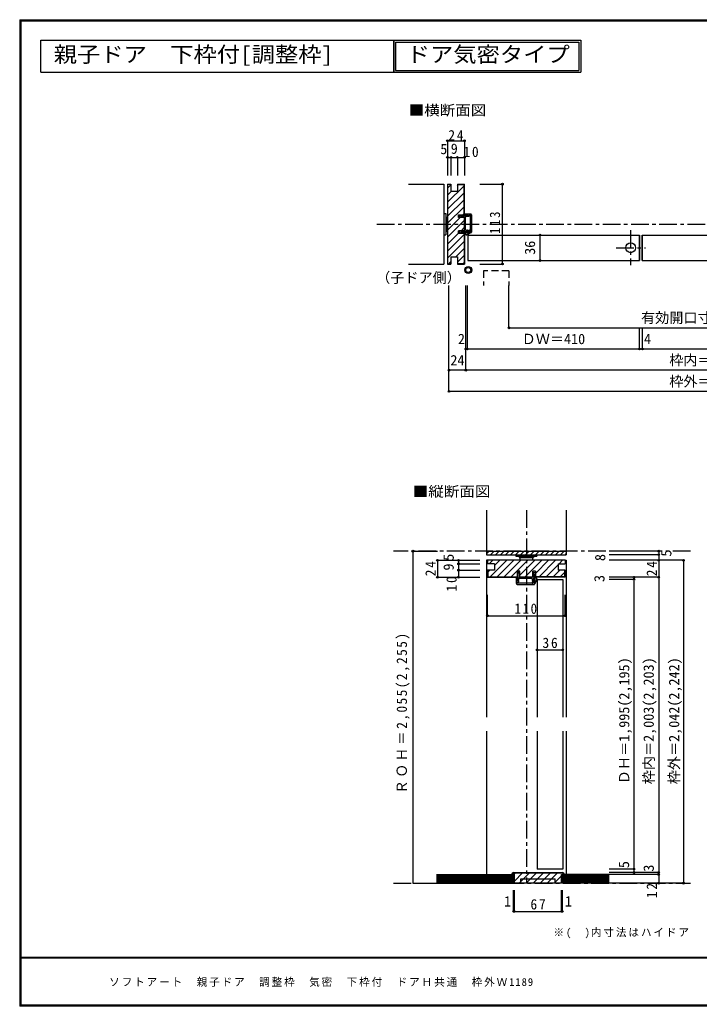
# Model space of a CAD drawing. Units: millimetres at full size, sheet at 1:5. Extents: x -973 to 977, y -718 to 696.
# Drawn here: x -973 to -11, y -701 to 696 of the extents above; entities that cross this region are included whole.
import ezdxf
from ezdxf.enums import TextEntityAlignment as Align

# ---------------------------------------------------------------- set-up
doc = ezdxf.new("R2010")
doc.units = ezdxf.units.MM
doc.header["$LTSCALE"] = 5
doc.header["$PDMODE"] = 32
doc.header["$PDSIZE"] = 2.5
for name, pattern in [('CHAIN1', [8, 5, -1, 1, -1]), ('DASHED1', [1.8, 1.2, -0.6]), ('DASHED2', [3, 2, -1])]:
    doc.linetypes.add(name, pattern=pattern)
for name, color, linetype in [('0-0_補助線', 7, 'Continuous'), ('0-1_通り芯', 4, 'CHAIN1'), ('0-3_仕上げ', 7, 'Continuous'), ('0-4_枠', 3, 'Continuous'), ('0-6_扉', 6, 'Continuous'), ('0-7_金物', 7, 'Continuous'), ('0-8_戸当', 7, 'Continuous'), ('0-A_文字', 3, 'Continuous'), ('0-B_寸法', 7, 'Continuous'), ('0-C_ハッチ', 4, 'Continuous'), ('F-1_枠', 6, 'Continuous'), ('F-A_文字', 7, 'Continuous')]:
    doc.layers.add(name, color=color, linetype=linetype)
doc.styles.add('ＭＳ ゴシック', font='')
doc.styles.get('ＭＳ ゴシック').set_extended_font_data('MS Gothic')

msp = doc.modelspace()

# ---------------------------------------------------------------- linework, layer by layer
at = {"layer": '0-0_補助線'}
for radius in [5, 3.5]:
    msp.add_circle((-338.036, 341.475), radius, dxfattribs=at)
at = {"layer": '0-1_通り芯'}
for p, q in [((-467.5, 406.5), (467.5, 406.5)), ((-255.793, 1.5), (-255.793, -526.5)), ((-23.347, -56.5), (-443.923, -56.5)), ((-443.923, -526.5), (-23.347, -526.5))]:
    msp.add_line(p, q, dxfattribs=at)
at = {"layer": '0-1_通り芯', "color": 7}
for p, q in [((-108.037, 397.796), (-108.037, 348.563)), ((-128.572, 373), (-86.786, 373))]:
    msp.add_line(p, q, dxfattribs=at)
at = {"layer": '0-1_通り芯', "color": 7, "linetype": 'Continuous'}
msp.add_circle((-108.037, 373), 7, dxfattribs=at)
at = {"layer": '0-3_仕上げ'}
for p, q in [((-422.5, 350), (-372.5, 350)), ((-312.293, 1.5), (-312.293, -61.5)), ((-199.293, 1.5), (-199.293, -61.5)), ((-312.293, -56.5), (-199.293, -56.5)), ((-312.293, -61.5), (-199.293, -61.5)), ((-382.963, -516), (-273.793, -516)), ((-138.347, -516), (-204.793, -516)), ((-382.963, -517.5), (-273.793, -517.5)), ((-382.963, -519), (-273.793, -519)), ((-382.963, -520.5), (-273.793, -520.5)), ((-382.963, -522), (-273.793, -522)), ((-382.963, -523.5), (-273.793, -523.5)), ((-382.963, -525), (-273.793, -525)), ((-138.347, -517.5), (-204.793, -517.5)), ((-138.347, -519), (-204.793, -519)), ((-138.347, -520.5), (-204.793, -520.5)), ((-138.347, -522), (-204.793, -522)), ((-138.347, -523.5), (-204.793, -523.5)), ((-138.347, -525), (-204.793, -525))]:
    msp.add_line(p, q, dxfattribs=at)
at = {"layer": '0-3_仕上げ', "color": 2}
for p, q in [((-382.963, -514.5), (-273.793, -514.5)), ((-273.793, -514.5), (-273.793, -526.5)), ((-204.793, -514.5), (-204.793, -526.5)), ((-138.347, -514.5), (-204.793, -514.5)), ((-382.963, -526.5), (-273.793, -526.5)), ((-138.347, -526.5), (-204.793, -526.5))]:
    msp.add_line(p, q, dxfattribs=at)
at = {"layer": '0-3_仕上げ'}
msp.add_lwpolyline([(-422.5, 463), (-372.5, 463), (-372.5, 350)], dxfattribs=at)
at = {"layer": '0-4_枠'}
for p, q in [((-367.5, 463), (-362.5, 463)), ((-367.5, 463), (-367.5, 350)), ((-362.5, 463), (-362.5, 453)), ((-353.5, 463), (-343.5, 463)), ((-353.5, 463), (-353.5, 453)), ((-353.5, 462.5), (-344, 462.5)), ((-344, 419.479), (-344, 462.5)), ((-343.5, 419.479), (-343.5, 463)), ((-362.5, 453), (-353.5, 453)), ((-352, 419.479), (-343.5, 419.479)), ((-352, 415.779), (-352, 419.479)), ((-343.5, 415.779), (-352, 415.779)), ((-343.5, 397.179), (-343.5, 415.779)), ((-343.5, 397.179), (-352, 397.179)), ((-352, 393.479), (-352, 397.179)), ((-352, 393.479), (-343.5, 393.479)), ((-344, 393.479), (-344, 350.5)), ((-343.5, 393.479), (-343.5, 350)), ((-367.5, 350), (-362.5, 350)), ((-362.5, 360), (-353.5, 360)), ((-362.5, 360), (-362.5, 350)), ((-353.5, 360), (-353.5, 350)), ((-353.5, 350.5), (-344, 350.5)), ((-353.5, 350), (-343.5, 350)), ((-200.793, -69.5), (-310.793, -69.5)), ((-310.793, -69.5), (-310.793, -74.5)), ((-200.793, -69.5), (-200.793, -74.5)), ((-300.793, -74.5), (-310.793, -74.5)), ((-310.793, -83.5), (-310.793, -93.5)), ((-300.793, -83.5), (-310.793, -83.5)), ((-310.293, -83.5), (-310.293, -93)), ((-300.793, -74.5), (-300.793, -83.5)), ((-210.793, -74.5), (-210.793, -83.5)), ((-210.793, -74.5), (-200.793, -74.5)), ((-200.793, -83.5), (-210.793, -83.5)), ((-201.293, -93), (-201.293, -83.5)), ((-200.793, -93.5), (-200.793, -83.5)), ((-310.793, -93.5), (-268.772, -93.5)), ((-310.293, -93), (-268.772, -93)), ((-246.472, -93.5), (-265.072, -93.5)), ((-242.772, -85), (-246.472, -85)), ((-246.472, -93.5), (-246.472, -85)), ((-242.772, -85), (-242.772, -93.5)), ((-201.293, -93), (-242.772, -93)), ((-200.793, -93.5), (-242.772, -93.5)), ((-272.793, -514.5), (-276.793, -514.5)), ((-273.793, -511.5), (-204.793, -511.5)), ((-273.793, -512), (-204.793, -512)), ((-272.793, -526.5), (-272.793, -514.5)), ((-205.793, -526.5), (-272.793, -526.5)), ((-214.793, -526.5), (-214.793, -520.5))]:
    msp.add_line(p, q, dxfattribs=at)
at = {"layer": '0-4_枠', "color": 4}
for p, q in [((-310.793, -69.5), (-312.293, -69.5)), ((-312.293, -69.5), (-312.293, -291.5)), ((-200.793, -69.5), (-199.293, -69.5)), ((-199.293, -69.5), (-199.293, -291.5)), ((-312.293, -311.5), (-312.293, -514.5)), ((-199.293, -311.5), (-199.293, -514.5))]:
    msp.add_line(p, q, dxfattribs=at)
at = {"layer": '0-4_枠'}
for points in [[(-265.072, -93.5), (-265.072, -85), (-268.772, -85), (-268.772, -93.5)], [(-205.793, -526.5), (-205.793, -514.5), (-201.793, -514.5)], [(-263.793, -526.5), (-263.793, -520.5), (-214.793, -520.5)]]:
    msp.add_lwpolyline(points, dxfattribs=at)
for centre, radius, start, end in [((-273.793, -514.5), 3, 90, 180), ((-273.793, -514.5), 2.5, 90, 180), ((-204.793, -514.5), 3, 0, 90), ((-204.793, -514.5), 2.5, 0, 90)]:
    msp.add_arc(centre, radius, start, end, dxfattribs=at)
at = {"layer": '0-6_扉'}
for p, q in [((-338.5, 391), (-338.5, 355)), ((-338.5, 391), (-95.537, 391)), ((-95.537, 355), (-95.537, 391)), ((-95.537, 391), (-95.537, 355)), ((-91.537, 355), (-91.537, 391)), ((-91.537, 391), (-91.537, 355)), ((-91.537, 391), (114.982, 391)), ((-338.5, 355), (-95.537, 355)), ((-91.537, 355), (114.982, 355)), ((-240.293, -96.5), (-204.293, -96.5)), ((-240.293, -96.5), (-240.293, -291.5)), ((-204.293, -96.5), (-204.293, -291.5)), ((-240.293, -311.5), (-240.293, -506.5)), ((-204.293, -311.5), (-204.293, -506.5)), ((-204.293, -506.5), (-240.293, -506.5))]:
    msp.add_line(p, q, dxfattribs=at)
at = {"layer": '0-6_扉', "linetype": 'DASHED2'}
for p, q in [((-316.352, 340.381), (-316.352, 319.657)), ((-280.352, 340.381), (-316.352, 340.381)), ((-280.352, 340.381), (-280.352, 319.657))]:
    msp.add_line(p, q, dxfattribs=at)
at = {"layer": '0-7_金物'}
for p, q in [((-372.5, 421.5), (-370, 421.5)), ((-370, 421.5), (-370, 391.5)), ((-370, 416.5), (-368, 416.5)), ((-368, 416.5), (-368, 396.5)), ((-368, 415.5), (-367.5, 415.5)), ((-372.5, 391.5), (-370, 391.5)), ((-370, 396.5), (-368, 396.5)), ((-368, 397.5), (-367.5, 397.5)), ((-270.793, -61.5), (-270.793, -63.5)), ((-270.793, -61.5), (-240.793, -61.5)), ((-270.793, -63.5), (-240.793, -63.5)), ((-265.793, -63.5), (-265.793, -65.5)), ((-265.793, -65.5), (-245.793, -65.5)), ((-264.793, -65.5), (-264.793, -69.5)), ((-246.793, -69.5), (-246.793, -65.5)), ((-245.793, -63.5), (-245.793, -65.5)), ((-240.793, -61.5), (-240.793, -63.5))]:
    msp.add_line(p, q, dxfattribs=at)
at = {"layer": '0-8_戸当'}
for p, q in [((-351, 417.579), (-348, 419.479)), ((-348, 418.329), (-348, 419.479)), ((-343.398, 420.104), (-341.498, 418.654)), ((-334.5, 420.629), (-343.2, 420.629)), ((-341, 418.879), (-341, 419.129)), ((-338.3, 419.129), (-341, 419.129)), ((-340.613, 419.116), (-338.895, 418.643)), ((-338.3, 417.129), (-338.3, 419.129)), ((-337.1, 419.129), (-337.1, 417.129)), ((-335, 419.129), (-337.1, 419.129)), ((-335, 396.129), (-335, 419.129)), ((-333.5, 419.629), (-333.5, 395.129)), ((-348, 416.079), (-351, 417.579)), ((-343.5, 418.329), (-348, 418.329)), ((-348, 416.829), (-343.5, 416.829)), ((-348, 416.079), (-348, 416.829)), ((-343.5, 418.579), (-341, 418.579)), ((-343.5, 418.329), (-343.5, 418.579)), ((-343.5, 396.129), (-343.5, 416.829)), ((-342, 398.629), (-342, 416.879)), ((-341.5, 417.379), (-341, 417.379)), ((-341, 418.829), (-341, 418.579)), ((-340.166, 417.828), (-339.305, 417.515)), ((-337.1, 417.129), (-338.3, 417.129)), ((-348, 394.629), (-348, 393.479)), ((-342.8, 394.629), (-348, 394.629)), ((-342.8, 393.129), (-342.8, 394.629)), ((-342.1, 393.129), (-342.1, 395.629)), ((-341.5, 398.129), (-339.54, 398.129)), ((-341, 395.329), (-339.797, 396.581)), ((-341, 394.629), (-341, 395.329)), ((-334, 394.629), (-341, 394.629)), ((-340.509, 392.145), (-335.56, 394.629)), ((-340.195, 391.519), (-334, 394.629)), ((-339, 396.179), (-339, 396.129)), ((-335, 396.129), (-339, 396.129)), ((-338.531, 397.579), (-335.909, 398.397)), ((-337.983, 396.284), (-335.491, 397.061)), ((-269.922, -102.5), (-269.922, -93.8)), ((-269.397, -93.602), (-267.947, -95.502)), ((-267.622, -89), (-268.772, -89)), ((-268.172, -96), (-268.422, -96)), ((-268.409, -96.387), (-267.936, -98.105)), ((-268.122, -96), (-267.872, -96)), ((-267.622, -93.5), (-267.622, -89)), ((-267.12, -96.834), (-266.808, -97.695)), ((-266.672, -95.5), (-266.672, -96)), ((-247.922, -95), (-266.172, -95)), ((-245.422, -93.5), (-266.122, -93.5)), ((-247.422, -95.5), (-247.422, -97.46)), ((-246.172, -89), (-244.672, -86)), ((-246.172, -89), (-245.422, -89)), ((-246.022, -95), (-246.022, -97.337)), ((-244.922, -95), (-246.022, -95)), ((-244.622, -96), (-245.874, -97.203)), ((-245.422, -89), (-245.422, -93.5)), ((-244.922, -94.2), (-244.922, -95)), ((-243.922, -94.2), (-244.922, -94.2)), ((-242.422, -94.9), (-244.922, -94.9)), ((-244.672, -86), (-242.772, -89)), ((-243.922, -96), (-244.622, -96)), ((-243.922, -94.2), (-243.922, -89)), ((-243.922, -89), (-242.772, -89)), ((-242.422, -94.2), (-243.922, -94.2)), ((-243.922, -103), (-243.922, -96)), ((-241.438, -96.491), (-243.922, -101.44)), ((-240.812, -96.805), (-243.922, -103)), ((-268.922, -103.5), (-244.422, -103.5)), ((-245.422, -102), (-268.422, -102)), ((-246.872, -98.469), (-247.69, -101.092)), ((-245.576, -99.017), (-246.354, -101.509)), ((-245.472, -98), (-245.422, -98)), ((-245.422, -102), (-245.422, -98))]:
    msp.add_line(p, q, dxfattribs=at)
for points in [[(-348, 396.879), (-351, 395.379), (-348, 393.479)], [(-348, 396.879), (-348, 396.129), (-343.5, 396.129)], [(-342.8, 394.629), (-342.8, 395.629), (-342, 395.629), (-342, 396.729), (-339.663, 396.729)], [(-265.372, -89), (-266.872, -86), (-268.772, -89)], [(-268.422, -102), (-268.422, -99.9), (-266.422, -99.9), (-266.422, -98.7), (-268.422, -98.7), (-268.422, -96)], [(-267.622, -93.5), (-267.872, -93.5), (-267.872, -96)], [(-265.372, -89), (-266.122, -89), (-266.122, -93.5)]]:
    msp.add_lwpolyline(points, dxfattribs=at)
for centre, radius, start, end in [((-343.2, 420.329), 0.3, 90, 228.65222), ((-340.7, 418.829), 0.3, 73.20997, 180), ((-334.5, 419.629), 1, 0, 90), ((-341.5, 416.879), 0.5, 90, 180), ((-341.3, 418.879), 0.3, 228.65222, 360), ((-341, 418.379), 1, 270, 326.52262), ((-339.1, 418.079), 0.6, 246.66235, 0), ((-339.1, 418.079), 0.6, 0, 73.20997), ((-341, 393.129), 1.8, 180, 296.57515), ((-341, 393.129), 1.1, 180, 296.57515), ((-341.5, 398.629), 0.5, 180, 270), ((-339.5, 396.179), 0.5, 0, 126.38479), ((-339.663, 395.929), 0.8, 48.59038, 90), ((-339.54, 396.929), 1.2, 32.78874, 90), ((-338.34, 397.429), 1.2, 228.59038, 287.32983), ((-335.7, 397.729), 0.7, 287.32983, 107.32983), ((-334, 395.129), 0.5, 270, 0), ((-269.622, -93.8), 0.3, 41.34778, 180), ((-268.122, -96.3), 0.3, 90, 196.79003), ((-268.172, -95.7), 0.3, 270, 41.34778), ((-267.372, -97.9), 0.6, 270, 23.33765), ((-267.672, -96), 1, 303.47738, 0), ((-266.172, -95.5), 0.5, 90, 180), ((-247.922, -95.5), 0.5, 0, 90), ((-246.222, -97.46), 1.2, 180, 237.21126), ((-245.222, -97.337), 0.8, 180, 221.40962), ((-245.472, -97.5), 0.5, 143.61521, 270), ((-242.422, -96), 1.8, 333.42485, 90), ((-242.422, -96), 1.1, 333.42485, 90), ((-268.922, -102.5), 1, 180, 270), ((-267.372, -97.9), 0.6, 196.79003, 270), ((-247.022, -101.3), 0.7, 162.67017, 342.67017), ((-246.722, -98.66), 1.2, 342.67017, 41.40962), ((-244.422, -103), 0.5, 270, 0)]:
    msp.add_arc(centre, radius, start, end, dxfattribs=at)
at = {"layer": '0-A_文字'}
for p, q in [((-443.396, 621.667), (-443.396, 666.667)), ((-443.396, 666.667), (-443.396, 621.667)), ((-440.896, 664.167), (-181.292, 664.167)), ((-440.896, 664.167), (-440.896, 624.167)), ((-181.292, 664.167), (-181.292, 624.167)), ((-943.333, 621.667), (-443.396, 621.667)), ((-443.396, 621.667), (-178.792, 621.667)), ((-440.896, 624.167), (-181.292, 624.167))]:
    msp.add_line(p, q, dxfattribs=at)
for points in [[(-943.333, 621.667), (-943.333, 666.667), (-443.396, 666.667)], [(-443.396, 666.667), (-443.396, 621.667), (-443.396, 666.667)], [(-443.396, 666.667), (-178.792, 666.667), (-178.792, 621.667)]]:
    msp.add_lwpolyline(points, dxfattribs=at)
at = {"layer": '0-B_寸法', "color": 4}
for p, q in [((-367.5, 524.503), (-367.5, 475.461)), ((-367.5, 500.979), (-343.5, 500.979)), ((-362.5, 500.979), (-362.5, 475.461)), ((-353.5, 500.979), (-353.5, 475.461)), ((-321.64, 463), (-289.73, 463)), ((-289.73, 350), (-289.73, 463)), ((-236.49, 391), (-236.49, 355)), ((-321.64, 350), (-289.73, 350)), ((-365.347, 169.657), (-365.347, 319.657)), ((-341.347, 199.657), (-341.347, 319.657)), ((-339.347, 229.657), (-339.347, 319.657)), ((-280.352, 259.657), (-280.352, 319.657)), ((-280.352, 259.657), (283.658, 259.657)), ((-95.384, 229.657), (-95.384, 259.657)), ((-91.384, 229.657), (-91.384, 259.657)), ((343.653, 229.657), (-341.347, 229.657)), ((367.653, 199.657), (-365.347, 199.657)), ((367.653, 169.657), (-365.347, 169.657)), ((-416.704, -56.5), (-381.704, -56.5)), ((-416.704, -56.5), (-416.704, -526.5)), ((-381.704, -69.5), (-321.704, -69.5)), ((-381.704, -69.5), (-381.704, -93.5)), ((-351.704, -69.5), (-351.704, -93.5)), ((-68.347, -56.5), (-138.347, -56.5)), ((-68.347, -61.5), (-138.347, -61.5)), ((-33.347, -69.5), (-138.347, -69.5)), ((-68.347, -56.5), (-68.347, -526.5)), ((-33.347, -68.5), (-33.347, -526.5)), ((-351.704, -74.5), (-321.704, -74.5)), ((-351.704, -83.5), (-321.704, -83.5)), ((-381.704, -93.5), (-321.704, -93.5)), ((-68.347, -93.5), (-138.347, -93.5)), ((-103.347, -96.5), (-138.347, -96.5)), ((-103.347, -93.5), (-103.347, -511.5)), ((-310.793, -147.933), (-310.793, -118.167)), ((-200.793, -147.933), (-200.793, -118.167)), ((-310.793, -147.933), (-200.793, -147.933)), ((-240.293, -196.311), (-204.293, -196.311)), ((-103.347, -506.5), (-138.347, -506.5)), ((-68.347, -511.5), (-138.347, -511.5)), ((-68.347, -514.5), (-138.347, -514.5)), ((-416.704, -526.5), (-381.704, -526.5)), ((-33.347, -526.5), (-138.347, -526.5)), ((-273.793, -566.5), (-273.793, -536.5)), ((-272.793, -566.5), (-272.793, -536.5)), ((-205.793, -566.5), (-205.793, -536.5)), ((-204.793, -566.5), (-204.793, -536.5)), ((-273.793, -566.5), (-272.793, -566.5)), ((-272.793, -566.5), (-205.793, -566.5)), ((-205.793, -566.5), (-204.793, -566.5))]:
    msp.add_line(p, q, dxfattribs=at)
msp.add_lwpolyline([(-367.5, 524.503), (-343.5, 524.503), (-343.5, 475.461)], dxfattribs=at)
at = {"layer": '0-B_寸法'}
for p in [(-367.5, 524.503), (-343.5, 524.503), (-367.5, 500.979), (-362.5, 500.979), (-353.5, 500.979), (-343.5, 500.979), (-289.73, 463), (-236.49, 391), (-289.73, 350), (-236.49, 355), (-280.352, 259.657), (-341.347, 229.657), (-339.347, 229.657), (-95.384, 229.657), (-91.384, 229.657), (-365.347, 199.657), (-341.347, 199.657), (-365.347, 169.657), (-416.704, -56.5), (-68.347, -56.5), (-381.704, -69.5), (-351.704, -69.5), (-68.347, -61.5), (-68.347, -69.5), (-33.347, -69.5), (-351.704, -74.5), (-351.704, -83.5), (-381.704, -93.5), (-351.704, -93.5), (-103.347, -93.5), (-103.347, -96.5), (-68.347, -93.5), (-310.793, -147.933), (-200.793, -147.933), (-240.293, -196.311), (-204.293, -196.311), (-103.347, -506.5), (-103.347, -511.5), (-68.347, -511.5), (-68.347, -514.5), (-68.347, -526.5), (-33.347, -526.5), (-273.793, -566.5), (-272.793, -566.5), (-205.793, -566.5), (-204.793, -566.5)]:
    msp.add_point(p, dxfattribs=at)
at = {"layer": '0-C_ハッチ'}
for p, q in [((-367.5, 457.179), (-362.5, 462.179)), ((-353.5, 461.28), (-351.78, 463)), ((-344, 460.88), (-367.5, 437.38)), ((-361.78, 453), (-367.5, 447.28)), ((-367.5, 427.481), (-344, 450.981)), ((-367.5, 417.581), (-344, 441.081)), ((-367.5, 407.682), (-344, 431.182)), ((-345.803, 419.479), (-344, 421.282)), ((-367.5, 397.782), (-349.503, 415.779)), ((-367.5, 387.883), (-343.5, 411.883)), ((-367.5, 377.983), (-352, 393.483)), ((-367.5, 368.084), (-344, 391.584)), ((-348.304, 397.179), (-343.5, 401.983)), ((-367.5, 358.184), (-344, 381.684)), ((-355.785, 360), (-344, 371.785)), ((-365.785, 350), (-362.5, 353.285)), ((-353.5, 352.385), (-344, 361.885)), ((-345.486, 350.5), (-344, 351.986)), ((-308.379, -74.5), (-303.379, -69.5)), ((-307.08, -93), (-283.58, -69.5)), ((-300.793, -76.813), (-293.479, -69.5)), ((-297.18, -93), (-273.68, -69.5)), ((-287.281, -93), (-263.781, -69.5)), ((-277.381, -93), (-253.881, -69.5)), ((-265.072, -90.59), (-243.982, -69.5)), ((-258.082, -93.5), (-234.082, -69.5)), ((-242.772, -88.089), (-224.183, -69.5)), ((-237.783, -93), (-214.283, -69.5)), ((-209.384, -74.5), (-204.384, -69.5)), ((-310.293, -86.314), (-307.479, -83.5)), ((-227.884, -93), (-210.793, -75.909)), ((-217.984, -93), (-208.484, -83.5)), ((-248.183, -93.5), (-246.472, -91.789)), ((-208.085, -93), (-201.293, -86.208)), ((-273.528, -514.5), (-271.028, -512)), ((-272.793, -523.664), (-261.128, -512)), ((-265.729, -526.5), (-251.229, -512)), ((-255.83, -526.5), (-241.329, -512)), ((-245.93, -526.5), (-231.43, -512)), ((-236.031, -526.5), (-221.53, -512)), ((-226.131, -526.5), (-211.631, -512)), ((-216.232, -526.5), (-205.793, -516.061))]:
    msp.add_line(p, q, dxfattribs=at)
at = {"layer": '0-C_ハッチ', "linetype": 'DASHED1'}
for p, q in [((-312.293, -60.394), (-308.398, -56.5)), ((-306.327, -61.5), (-301.327, -56.5)), ((-299.256, -61.5), (-294.256, -56.5)), ((-292.185, -61.5), (-287.185, -56.5)), ((-285.114, -61.5), (-280.114, -56.5)), ((-278.043, -61.5), (-273.043, -56.5)), ((-270.972, -61.5), (-265.972, -56.5)), ((-263.901, -61.5), (-258.901, -56.5)), ((-256.83, -61.5), (-251.83, -56.5)), ((-249.759, -61.5), (-244.759, -56.5)), ((-242.688, -61.5), (-237.688, -56.5)), ((-235.616, -61.5), (-230.616, -56.5)), ((-228.545, -61.5), (-223.545, -56.5)), ((-221.474, -61.5), (-216.474, -56.5)), ((-214.403, -61.5), (-209.403, -56.5)), ((-207.332, -61.5), (-202.332, -56.5)), ((-200.261, -61.5), (-199.293, -60.532))]:
    msp.add_line(p, q, dxfattribs=at)
at = {"layer": 'F-1_枠'}
for p, q in [((-973.347, 695.833), (-973.347, -700.833)), ((-973.347, 695.833), (976.653, 695.833)), ((-973.347, 695), (976.653, 695)), ((-973.347, 694.167), (976.653, 694.167)), ((-972.514, 695.833), (-972.514, -700.833)), ((-971.68, 695.833), (-971.68, -700.833)), ((976.653, -631.667), (-973.347, -631.667)), ((976.653, -632.5), (-973.347, -632.5)), ((976.653, -699.167), (-973.347, -699.167)), ((976.653, -700), (-973.347, -700)), ((976.653, -700.833), (-973.347, -700.833))]:
    msp.add_line(p, q, dxfattribs=at)

# ---------------------------------------------------------------- texts
at = {"layer": '0-A_文字', "style": 'ＭＳ ゴシック', "width": 1.1}
for s, p in [('親子ドア\u3000下枠付[調整枠]', (-925.208, 629.167)), ('ドア気密タイプ', (-425.271, 629.167))]:
    msp.add_text(s, height=21.99, dxfattribs=at).set_placement(p, align=Align.BOTTOM_LEFT)
at = {"layer": '0-A_文字', "color": 7, "style": 'ＭＳ ゴシック', "width": 1.1}
for s, p in [('■横断面図', (-422.5, 555.99)), ('■縦断面図', (-416.704, 16.256))]:
    msp.add_text(s, height=14.66, dxfattribs=at).set_placement(p, align=Align.BOTTOM_LEFT)
at = {"layer": '0-A_文字', "color": 7, "style": 'ＭＳ ゴシック'}
msp.add_text('（子ドア側）', height=14.66, dxfattribs=at).set_placement((-468.5, 319), align=Align.BOTTOM_LEFT)
at = {"layer": '0-A_文字', "color": 7, "insert": (-217.408, -604.63), "char_height": 11, "attachment_point": 7, "style": 'ＭＳ ゴシック'}
msp.add_mtext('\\T1.18;※(\u3000)内寸法はハイドア', dxfattribs=at)
at = {"layer": '0-B_寸法', "style": 'ＭＳ ゴシック'}
for s, p in [('5', (-377.669, 501.133)), ('9', (-362.883, 501.527)), ('有効開口寸法＝1,021', (-93.347, 262.157)), ('2', (-352.669, 232.157)), ('ＤＷ＝410', (-262.365, 232.157)), ('4', (-89.15, 232.157)), ('24', (-363.347, 202.157)), ('枠内＝1,141', (-53.347, 202.157)), ('枠外＝1,189', (-53.347, 172.157)), ('1', (-287.293, -564)), ('1', (-201.293, -564))]:
    msp.add_text(s, height=14.66, dxfattribs=at).set_placement(p, align=Align.BOTTOM_LEFT)
for s, p in [('36', (-238.99, 363)), ('5', (-45.944, -64.23)), ('5', (-354.204, -70.204)), ('8', (-139.536, -70.579)), ('9', (-354.204, -84)), ('3', (-140.711, -100.209)), ('ＤＨ＝1,995(2,195)', (-105.527, -386.5)), ('枠内＝2,003(2,203)', (-70.847, -386.5)), ('枠外＝2,042(2,242)', (-34.833, -386.5)), ('5', (-105.847, -505.25)), ('3', (-70.847, -510.25))]:
    msp.add_text(s, height=14.66, rotation=90, dxfattribs=at).set_placement(p, align=Align.BOTTOM_LEFT)
at = {"layer": '0-B_寸法', "char_height": 14.66, "attachment_point": 7, "style": 'ＭＳ ゴシック'}
for s, insert in [('\\T1.27;\\W0.95;24', (-366.269, 525.084)), ('\\T1.27;\\W0.95;10', (-344.849, 501.33)), ('\\T1.27;\\W0.9;110', (-272.454, -145.433)), ('\\T1.27;\\W0.95;36', (-232.918, -193.811)), ('\\T1.27;\\W0.95;67', (-249.918, -564))]:
    msp.add_mtext(s, dxfattribs=dict(at, insert=insert))
at = {"layer": '0-B_寸法', "char_height": 14.66, "attachment_point": 7, "rotation": 90, "style": 'ＭＳ ゴシック'}
for s, insert in [('\\T1.27;\\W0.9;113', (-292.808, 392.523)), ('\\T1.27;\\W0.95;24', (-384.204, -92.125)), ('\\T1.27;\\W0.95;24', (-70.847, -92.125)), ('\\T1.27;\\W0.95;10', (-354.204, -113.586)), ('\\T1.21;\\W0.95;ＲＯＨ＝2,055(2,255)', (-421.009, -399.898)), ('\\T1.27;\\W0.95;12', (-70.847, -547.75))]:
    msp.add_mtext(s, dxfattribs=dict(at, insert=insert))
at = {"layer": 'F-A_文字', "insert": (-846.68, -673.333), "char_height": 11, "attachment_point": 7, "style": 'ＭＳ ゴシック'}
msp.add_mtext('\\T1.18;ソフトアート\u3000親子ドア\u3000調整枠\u3000気密\u3000下枠付\u3000ドアＨ共通\u3000枠外Ｗ1189', dxfattribs=at)

doc.saveas('drawing.dxf')
